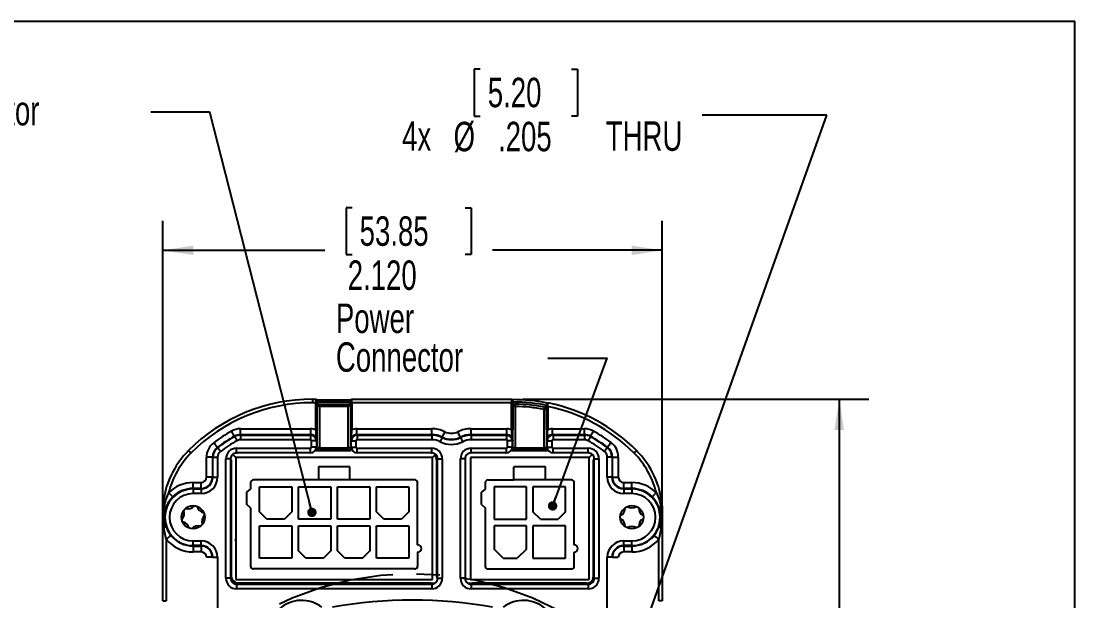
# Model space of a CAD drawing. Extents: x 0.3 to 16.8, y 0.3 to 10.8.
# Drawn here: x 12.279 to 16.751, y 8.306 to 10.767 of the extents above; entities that cross this region are included whole.
import ezdxf
from ezdxf.enums import TextEntityAlignment as Align

# ---------------------------------------------------------------- set-up
doc = ezdxf.new("R2010")
doc.units = 0
doc.linetypes.add('CENTERX2', pattern=[0.8, 0.5, -0.1, 0.1, -0.1])
doc.layers.get('0').update_dxf_attribs({"linetype": 'CONTINUOUS'})
doc.layers.add('FORMAT', color=7, linetype='CONTINUOUS')
doc.dimstyles.new('SLDDIMSTYLE0', dxfattribs={"dimtxt": 0.125, "dimasz": 0.13, "dimexe": 0, "dimexo": 0.0625, "dimgap": 0.03125, "dimtad": 0, "dimtih": 1, "dimtoh": 1, "dimrnd": 1e-09, "dimzin": 4, "dimsah": 1, "dimcen": 0.09, "dimazin": 3, "dimtfac": 1, "dimtofl": 0, "dimtmove": 0, "dimatfit": 3})
doc.dimstyles.new('SLDDIMSTYLE1', dxfattribs={"dimtxt": 0.125, "dimasz": 0.13, "dimexe": 0, "dimexo": 0.0625, "dimgap": 0.03125, "dimtad": 0, "dimtih": 1, "dimtoh": 1, "dimrnd": 1e-09, "dimzin": 12, "dimsah": 1, "dimcen": 0, "dimazin": 3, "dimtfac": 1, "dimtofl": 0, "dimtmove": 0, "dimatfit": 3})
doc.dimstyles.new('SLDDIMSTYLE10', dxfattribs={"dimtxt": 0.125, "dimasz": 0.13, "dimexe": 0, "dimexo": 0.0625, "dimgap": 0.03125, "dimtad": 0, "dimtih": 1, "dimtoh": 1, "dimrnd": 1e-09, "dimzin": 12, "dimsah": 1, "dimcen": 0.09, "dimazin": 3, "dimtol": 1, "dimtp": 0.03, "dimtm": 0.03, "dimtfac": 1, "dimtofl": 0, "dimtmove": 0, "dimatfit": 3})

# ---------------------------------------------------------------- blocks, each defined once
blk = doc.blocks.new('_D_16')
at = {"layer": 'FORMAT'}
for p, q in [((14.2278, 10.5624), (14.2024, 10.5624)), ((14.2024, 10.5624), (14.2024, 10.364)), ((14.6145, 10.5624), (14.6399, 10.5624)), ((14.6399, 10.5624), (14.6399, 10.364)), ((14.2024, 10.364), (14.2278, 10.364)), ((14.6399, 10.364), (14.6145, 10.364)), ((14.9025, 8.1339), (15.6988, 10.3674)), ((15.6988, 10.3674), (15.1693, 10.3674))]:
    blk.add_line(p, q, dxfattribs=at)
blk.add_solid([(14.9025, 8.1339), (14.965, 8.2497), (14.9274, 8.2631)], dxfattribs=at)
at = {"layer": 'FORMAT', "width": 0.7}
for s, p in [('5.20', (14.2595, 10.364, -2.051)), ('4x ', (13.8959, 10.1789, -2.051)), ('%%c', (14.1144, 10.177, -2.051)), ('.205', (14.303, 10.177, -2.051)), (' THRU', (14.7278, 10.1789, -2.051))]:
    blk.add_text(s, height=0.125, dxfattribs=at).set_placement(p, align=Align.BOTTOM_LEFT)
blk = doc.blocks.new('_D_17')
at = {"layer": 'FORMAT'}
for p, q in [((13.6841, 9.974), (13.6587, 9.974)), ((13.6587, 9.974), (13.6587, 9.7756)), ((14.1632, 9.974), (14.1886, 9.974)), ((14.1886, 9.974), (14.1886, 9.7756)), ((12.88, 8.6658), (12.88, 9.919)), ((15.0001, 8.6658), (15.0001, 9.919)), ((12.88, 9.794), (13.5681, 9.794)), ((13.6587, 9.7756), (13.6841, 9.7756)), ((14.1886, 9.7756), (14.1632, 9.7756)), ((15.0001, 9.794), (14.2792, 9.794))]:
    blk.add_line(p, q, dxfattribs=at)
for points in [[(12.88, 9.794), (13.01, 9.774), (13.01, 9.814)], [(15.0001, 9.794), (14.8701, 9.814), (14.8701, 9.774)]]:
    blk.add_solid(points, dxfattribs=at)
at = {"layer": 'FORMAT', "width": 0.7}
for s, p in [('53.85', (13.7158, 9.7756, -2.051)), ('2.120', (13.6651, 9.5885, -2.051))]:
    blk.add_text(s, height=0.125, dxfattribs=at).set_placement(p, align=Align.BOTTOM_LEFT)
blk = doc.blocks.new('_D_18')
at = {"layer": 'FORMAT'}
for p, q in [((14.4064, 9.162), (15.876, 9.162)), ((15.751, 9.162), (15.751, 7.8693)), ((15.304, 7.8439), (15.2787, 7.8439)), ((15.2787, 7.8439), (15.2787, 7.6454)), ((15.7831, 7.8439), (15.8085, 7.8439)), ((15.8085, 7.8439), (15.8085, 7.6454)), ((15.2787, 7.6454), (15.304, 7.6454)), ((15.8085, 7.6454), (15.7831, 7.6454)), ((15.751, 5.9397), (15.751, 7.4584)), ((14.4138, 5.9397), (15.876, 5.9397))]:
    blk.add_line(p, q, dxfattribs=at)
for points in [[(15.751, 9.162), (15.731, 9.032), (15.771, 9.032)], [(15.751, 5.9397), (15.771, 6.0697), (15.731, 6.0697)]]:
    blk.add_solid(points, dxfattribs=at)
at = {"layer": 'FORMAT', "width": 0.7}
for s, p in [('81.85', (15.3358, 7.6454, -2.051)), ('±0.76', (15.8276, 7.6454, -2.051)), ('3.222', (15.3312, 7.4584, -2.051)), ('±.03', (15.8484, 7.4584, -2.051))]:
    blk.add_text(s, height=0.125, dxfattribs=at).set_placement(p, align=Align.BOTTOM_LEFT)
blk = doc.blocks.new('_DOT')
at = {"color": 0, "linetype": 'BYBLOCK'}
blk.add_line((-0.5, 0), (-1, 0), dxfattribs=at)
at = {"color": 0, "linetype": 'BYBLOCK', "const_width": 0.5}
blk.add_lwpolyline([(-0.25, 0, 1), (0.25, 0, 1)], format="xyb", close=True, dxfattribs=at)
blk = doc.blocks.new('SW_NOTE_7')
at = {"layer": 'FORMAT', "color": 0}
blk.add_lwpolyline([(-0.6843, 1.7), (-0.4343, 1.7), (0, 0)], dxfattribs=at)
at = {"layer": 'FORMAT', "color": 0, "xscale": 0.04, "yscale": 0.04, "rotation": 284.3314966606}
blk.add_blockref('_DOT', (0, 0, -3.067), dxfattribs=at)
at = {"layer": 'FORMAT', "color": 0, "width": 0.7}
blk.add_text('I/O Connector', height=0.125, dxfattribs=at).set_placement((-1.8846, 1.6056), align=Align.BOTTOM_LEFT)
blk = doc.blocks.new('SW_NOTE_8')
at = {"layer": 'FORMAT', "color": 0}
blk.add_lwpolyline([(-0.0205, 0.6278), (0.2295, 0.6278), (0, 0)], dxfattribs=at)
at = {"layer": 'FORMAT', "color": 0, "xscale": 0.04, "yscale": 0.04, "rotation": 249.9233797626}
blk.add_blockref('_DOT', (0, 0, -3.2117), dxfattribs=at)
at = {"layer": 'FORMAT', "color": 0, "width": 0.7}
for s, p in [('Power ', (-0.9196, 0.6964)), ('Connector', (-0.9196, 0.532))]:
    blk.add_text(s, height=0.125, dxfattribs=at).set_placement(p, align=Align.BOTTOM_LEFT)

msp = doc.modelspace()

# ---------------------------------------------------------------- linework, layer by layer
at = {"color": 7, "linetype": 'CONTINUOUS'}
for p, q in [((0.2513, 10.7671), (16.7513, 10.7671)), ((16.7513, 0.2671), (16.7513, 10.7671)), ((13.5151, 9.162), (13.5151, 9.147)), ((13.5151, 9.162), (13.5251, 9.162)), ((13.5294, 9.147), (13.5151, 9.147)), ((13.5294, 9.0321), (13.5294, 9.147)), ((13.5313, 9.1599), (13.6807, 9.1599)), ((13.5344, 9.147), (13.5344, 9.0321)), ((13.5349, 8.9561), (13.5349, 9.1535)), ((13.5351, 9.1516), (13.5351, 9.1487)), ((13.5351, 9.1487), (13.5351, 9.1465)), ((13.5352, 9.1474), (13.5354, 9.1482)), ((13.5401, 9.1415), (13.5449, 9.1415)), ((13.5449, 9.1315), (13.5425, 9.1315)), ((13.5449, 9.1415), (13.5449, 9.1315)), ((13.5449, 9.1415), (13.6671, 9.1415)), ((13.5449, 9.1315), (13.5449, 8.9561)), ((13.6671, 9.1315), (13.5449, 9.1315)), ((13.6671, 8.9561), (13.6671, 9.1315)), ((13.6771, 9.1535), (13.6771, 8.9561)), ((13.6777, 9.0321), (13.6777, 9.147)), ((13.6777, 9.147), (13.6827, 9.147)), ((13.6827, 9.147), (13.6827, 9.0321)), ((14.3607, 9.147), (13.6827, 9.147)), ((13.687, 9.162), (14.3564, 9.162)), ((14.3607, 9.0321), (14.3607, 9.147)), ((14.3657, 9.147), (14.3607, 9.147)), ((14.3651, 9.1395), (14.3706, 9.1394)), ((14.3657, 9.147), (14.3657, 9.0321)), ((14.3662, 8.9561), (14.3662, 9.1535)), ((14.3666, 9.1475), (14.3667, 9.1482)), ((14.3762, 9.1314), (14.3762, 8.9561)), ((14.5083, 9.1354), (14.5083, 9.1355)), ((14.5083, 9.1332), (14.5083, 9.1354)), ((14.5084, 9.1373), (14.5084, 8.9561)), ((14.509, 9.0321), (14.509, 9.1316)), ((14.514, 9.1316), (14.514, 9.0321)), ((14.4985, 8.9561), (14.4985, 9.1189)), ((13.2099, 9.0115), (13.2099, 9.0365)), ((13.2099, 9.0365), (13.5089, 9.0365)), ((13.5089, 9.0115), (13.5089, 9.0365)), ((13.7032, 9.0115), (13.7032, 9.0365)), ((13.7032, 9.0365), (14.0217, 9.0365)), ((14.0217, 9.0115), (14.0217, 9.0365)), ((14.1884, 9.0115), (14.1884, 9.0365)), ((14.1884, 9.0365), (14.3402, 9.0365)), ((14.3402, 9.0115), (14.3402, 9.0365)), ((14.5345, 9.0115), (14.5345, 9.0365)), ((14.5345, 9.0365), (14.6703, 9.0365)), ((14.6703, 9.0115), (14.6703, 9.0365)), ((13.1842, 9.0048), (13.1852, 9.0032)), ((13.2099, 9.0115), (13.2099, 9.0097)), ((13.5089, 9.0115), (13.2099, 9.0115)), ((13.2099, 9.0097), (13.507, 9.0097)), ((13.2099, 9.0097), (13.2099, 8.9897)), ((13.507, 8.9897), (13.2099, 8.9897)), ((13.507, 9.0097), (13.5089, 9.0115)), ((13.507, 9.0097), (13.507, 8.9897)), ((13.7032, 9.0115), (13.705, 9.0097)), ((14.0217, 9.0115), (13.7032, 9.0115)), ((13.705, 9.0097), (14.0217, 9.0097)), ((13.705, 9.0097), (13.705, 8.9897)), ((14.0217, 8.9897), (13.705, 8.9897)), ((14.0217, 9.0115), (14.0217, 9.0097)), ((14.0217, 9.0097), (14.0217, 8.9897)), ((14.0665, 9.0012), (14.0657, 8.9995)), ((14.1435, 9.0012), (14.1443, 8.9995)), ((14.1884, 9.0115), (14.1884, 9.0097)), ((14.3402, 9.0115), (14.1884, 9.0115)), ((14.1884, 9.0097), (14.3383, 9.0097)), ((14.1884, 9.0097), (14.1884, 8.9897)), ((14.3383, 8.9897), (14.1884, 8.9897)), ((14.3383, 9.0097), (14.3402, 9.0115)), ((14.3383, 9.0097), (14.3383, 8.9897)), ((14.5345, 9.0115), (14.5364, 9.0097)), ((14.6703, 9.0115), (14.5345, 9.0115)), ((14.5364, 9.0097), (14.6703, 9.0097)), ((14.5364, 9.0097), (14.5364, 8.9897)), ((14.6703, 8.9897), (14.5364, 8.9897)), ((14.6703, 9.0115), (14.6703, 9.0097)), ((14.6703, 9.0097), (14.6703, 8.9897)), ((14.6959, 9.0048), (14.695, 9.0032)), ((13.1117, 8.9575), (13.1128, 8.956)), ((13.1933, 8.954), (13.507, 8.954)), ((13.1933, 8.934), (13.1933, 8.954)), ((13.507, 8.934), (13.507, 8.954)), ((13.512, 8.959), (13.512, 8.9847)), ((13.532, 8.9847), (13.512, 8.9847)), ((13.532, 8.959), (13.512, 8.959)), ((13.5339, 8.9865), (13.532, 8.9847)), ((13.532, 8.9847), (13.532, 8.959)), ((13.532, 8.959), (13.5349, 8.9561)), ((13.619, 8.9445), (13.618, 8.9495)), ((13.6412, 8.9495), (13.6422, 8.9445)), ((13.6771, 8.9561), (13.68, 8.959)), ((13.68, 8.9847), (13.6782, 8.9865)), ((13.68, 8.959), (13.68, 8.9847)), ((13.68, 8.9847), (13.7, 8.9847)), ((13.68, 8.959), (13.7, 8.959)), ((13.7, 8.9847), (13.7, 8.959)), ((13.705, 8.954), (14.0214, 8.954)), ((13.705, 8.934), (13.705, 8.954)), ((14.0214, 8.934), (14.0214, 8.954)), ((14.1887, 8.954), (14.3383, 8.954)), ((14.1887, 8.934), (14.1887, 8.954)), ((14.3383, 8.934), (14.3383, 8.954)), ((14.3433, 8.959), (14.3433, 8.9847)), ((14.3633, 8.9847), (14.3433, 8.9847)), ((14.3633, 8.959), (14.3433, 8.959)), ((14.3652, 8.9865), (14.3633, 8.9847)), ((14.3633, 8.9847), (14.3633, 8.959)), ((14.3633, 8.959), (14.3662, 8.9561)), ((14.5084, 8.9561), (14.5114, 8.959)), ((14.5114, 8.9847), (14.5095, 8.9865)), ((14.5114, 8.959), (14.5114, 8.9847)), ((14.5114, 8.9847), (14.5314, 8.9847)), ((14.5114, 8.959), (14.5314, 8.959)), ((14.5314, 8.9847), (14.5314, 8.959)), ((14.5364, 8.954), (14.686, 8.954)), ((14.5364, 8.934), (14.5364, 8.954)), ((14.686, 8.934), (14.686, 8.954)), ((14.7675, 8.9582), (14.7664, 8.9567)), ((13.0658, 8.831), (13.0658, 8.9157)), ((13.0908, 8.9157), (13.0658, 8.9157)), ((13.0908, 8.9157), (13.0908, 8.831)), ((13.0908, 8.9157), (13.0927, 8.9157)), ((13.0927, 8.831), (13.0927, 8.9157)), ((13.0927, 8.9157), (13.1127, 8.9157)), ((13.1127, 8.9157), (13.1127, 8.831)), ((13.1483, 8.402), (13.1483, 8.909)), ((13.1683, 8.909), (13.1483, 8.909)), ((13.1683, 8.909), (13.1683, 8.402)), ((14.0249, 8.9145), (13.1902, 8.9145)), ((13.507, 8.934), (13.1933, 8.934)), ((13.5319, 8.9445), (13.6802, 8.9445)), ((14.0214, 8.934), (13.705, 8.934)), ((14.0464, 8.909), (14.0423, 8.9049)), ((14.0464, 8.402), (14.0464, 8.909)), ((14.0464, 8.909), (14.0663, 8.909)), ((14.0663, 8.909), (14.0663, 8.402)), ((14.1437, 8.402), (14.1437, 8.909)), ((14.1637, 8.909), (14.1437, 8.909)), ((14.1637, 8.909), (14.1637, 8.402)), ((14.6895, 8.9145), (14.1856, 8.9145)), ((14.3383, 8.934), (14.1887, 8.934)), ((14.3632, 8.9445), (14.5115, 8.9445)), ((14.686, 8.934), (14.5364, 8.934)), ((14.711, 8.402), (14.711, 8.909)), ((14.711, 8.909), (14.731, 8.909)), ((14.731, 8.909), (14.731, 8.402)), ((14.7667, 8.831), (14.7667, 8.9163)), ((14.7867, 8.9163), (14.7667, 8.9163)), ((14.7867, 8.9163), (14.7867, 8.831)), ((14.7886, 8.9163), (14.7867, 8.9163)), ((14.7886, 8.831), (14.7886, 8.9163)), ((14.7886, 8.9163), (14.8135, 8.9163)), ((14.8135, 8.9163), (14.8135, 8.831)), ((13.6745, 8.8746), (13.5406, 8.8746)), ((13.5406, 8.8746), (13.5406, 8.8195)), ((13.6745, 8.8195), (13.6745, 8.8746)), ((14.5045, 8.8746), (14.3706, 8.8746)), ((14.3706, 8.8195), (14.3706, 8.8746)), ((14.5045, 8.8195), (14.5045, 8.8746)), ((13.0908, 8.831), (13.0658, 8.831)), ((13.0908, 8.831), (13.0927, 8.831)), ((13.0927, 8.831), (13.1127, 8.831)), ((13.5406, 8.8195), (13.265, 8.8195)), ((13.6745, 8.8195), (13.5406, 8.8195)), ((13.9501, 8.8195), (13.6745, 8.8195)), ((14.2604, 8.8195), (14.3706, 8.8195)), ((14.5045, 8.8195), (14.3706, 8.8195)), ((14.6147, 8.8195), (14.5045, 8.8195)), ((14.7867, 8.831), (14.7667, 8.831)), ((14.7886, 8.831), (14.7867, 8.831)), ((14.7886, 8.831), (14.8135, 8.831)), ((13.0091, 8.7832), (13.0091, 8.8082)), ((13.0091, 8.8082), (13.043, 8.8082)), ((13.0091, 8.7832), (13.0091, 8.7813)), ((13.043, 8.7832), (13.0091, 8.7832)), ((13.0091, 8.7813), (13.0091, 8.7613)), ((13.0091, 8.7813), (13.043, 8.7813)), ((13.043, 8.7832), (13.043, 8.8082)), ((13.043, 8.7832), (13.043, 8.7813)), ((13.043, 8.7813), (13.043, 8.7613)), ((13.2375, 8.7669), (13.2532, 8.7801)), ((13.2375, 8.7146), (13.2375, 8.7669)), ((13.2532, 8.8077), (13.2532, 8.7801)), ((13.2906, 8.6837), (13.2906, 8.79)), ((13.2906, 8.79), (13.4284, 8.79)), ((13.4284, 8.79), (13.4284, 8.6837)), ((13.456, 8.79), (13.5938, 8.79)), ((13.456, 8.6522), (13.456, 8.79)), ((13.5938, 8.79), (13.5938, 8.6522)), ((13.6213, 8.6522), (13.6213, 8.79)), ((13.6213, 8.79), (13.7591, 8.79)), ((13.7591, 8.79), (13.7591, 8.6522)), ((13.7867, 8.6837), (13.7867, 8.79)), ((13.7867, 8.79), (13.9245, 8.79)), ((13.9245, 8.79), (13.9245, 8.6837)), ((13.9619, 8.5439), (13.9619, 8.8077)), ((14.2486, 8.7801), (14.2328, 8.7669)), ((14.2328, 8.7146), (14.2328, 8.7669)), ((14.2486, 8.8077), (14.2486, 8.7801)), ((14.4238, 8.79), (14.286, 8.79)), ((14.286, 8.79), (14.286, 8.6522)), ((14.4238, 8.6522), (14.4238, 8.79)), ((14.5891, 8.79), (14.4513, 8.79)), ((14.4513, 8.79), (14.4513, 8.6837)), ((14.5891, 8.6837), (14.5891, 8.79)), ((14.6265, 8.5439), (14.6265, 8.8077)), ((14.8363, 8.7832), (14.8363, 8.8082)), ((14.8363, 8.8082), (14.8711, 8.8082)), ((14.8363, 8.7832), (14.8363, 8.7813)), ((14.8711, 8.7832), (14.8363, 8.7832)), ((14.8363, 8.7813), (14.8711, 8.7813)), ((14.8363, 8.7813), (14.8363, 8.7613)), ((14.8711, 8.7832), (14.8711, 8.8082)), ((14.8711, 8.7832), (14.8711, 8.7813)), ((14.8711, 8.7813), (14.8711, 8.7613)), ((13.043, 8.7613), (13.0091, 8.7613)), ((14.8711, 8.7613), (14.8363, 8.7613)), ((12.88, 8.6158), (12.88, 8.6807)), ((12.8831, 8.6815), (12.8865, 8.7096)), ((12.8939, 8.7024), (12.888, 8.6792)), ((13.2532, 8.7014), (13.2375, 8.7146)), ((13.2532, 8.7014), (13.2532, 8.4533)), ((13.3221, 8.6522), (13.2906, 8.6837)), ((13.4284, 8.6837), (13.3969, 8.6522)), ((13.8182, 8.6522), (13.7867, 8.6837)), ((13.9245, 8.6837), (13.893, 8.6522)), ((14.2486, 8.7014), (14.2486, 8.4533)), ((14.4828, 8.6522), (14.4513, 8.6837)), ((14.5891, 8.6837), (14.5576, 8.6522)), ((14.9922, 8.6792), (14.9863, 8.7024)), ((14.9937, 8.7096), (14.9971, 8.6815)), ((13.3969, 8.6522), (13.3221, 8.6522)), ((13.5938, 8.6522), (13.456, 8.6522)), ((13.7591, 8.6522), (13.6213, 8.6522)), ((13.893, 8.6522), (13.8182, 8.6522)), ((14.286, 8.6522), (14.4238, 8.6522)), ((14.4828, 8.6522), (14.5576, 8.6522)), ((12.88, 8.3058), (12.88, 8.6158)), ((12.88, 8.6158), (12.8852, 8.6158)), ((13.2906, 8.4868), (13.2906, 8.6246)), ((13.2906, 8.6246), (13.4284, 8.6246)), ((13.4284, 8.6246), (13.4284, 8.4868)), ((13.456, 8.6246), (13.5938, 8.6246)), ((13.456, 8.5183), (13.456, 8.6246)), ((13.5938, 8.6246), (13.5938, 8.5183)), ((13.6213, 8.5183), (13.6213, 8.6246)), ((13.6213, 8.6246), (13.7591, 8.6246)), ((13.7591, 8.6246), (13.7591, 8.5183)), ((13.7867, 8.4868), (13.7867, 8.6246)), ((13.9245, 8.6246), (13.9245, 8.4868)), ((14.4238, 8.6246), (14.286, 8.6246)), ((14.286, 8.6246), (14.286, 8.5262)), ((14.4238, 8.5262), (14.4238, 8.6246)), ((14.5891, 8.6246), (14.4513, 8.6246)), ((14.4513, 8.6246), (14.4513, 8.4868)), ((14.5891, 8.4868), (14.5891, 8.6246)), ((15.0001, 8.6158), (14.995, 8.6158)), ((15.0001, 8.6158), (15.0001, 8.3058)), ((12.895, 8.5679), (12.895, 8.3058)), ((13.0091, 8.5606), (13.043, 8.5606)), ((13.0091, 8.5406), (13.0091, 8.5606)), ((13.043, 8.5406), (13.043, 8.5606)), ((14.8363, 8.5606), (14.8711, 8.5606)), ((14.8363, 8.5406), (14.8363, 8.5606)), ((14.8711, 8.5406), (14.8711, 8.5606)), ((14.9851, 8.3058), (14.9851, 8.5679)), ((13.043, 8.5406), (13.0091, 8.5406)), ((13.0091, 8.5388), (13.0091, 8.5406)), ((13.0091, 8.5388), (13.043, 8.5388)), ((13.0091, 8.5388), (13.0091, 8.5138)), ((13.043, 8.5138), (13.0091, 8.5138)), ((13.043, 8.5388), (13.043, 8.5406)), ((13.043, 8.5388), (13.043, 8.5138)), ((13.4875, 8.4868), (13.456, 8.5183)), ((13.5938, 8.5183), (13.5623, 8.4868)), ((13.6528, 8.4868), (13.6213, 8.5183)), ((13.7591, 8.5183), (13.7276, 8.4868)), ((13.9619, 8.5124), (13.9619, 8.4533)), ((14.3253, 8.4868), (14.286, 8.5262)), ((14.4238, 8.5262), (14.3844, 8.4868)), ((14.6265, 8.4533), (14.6265, 8.5124)), ((14.8711, 8.5406), (14.8363, 8.5406)), ((14.8363, 8.5388), (14.8363, 8.5406)), ((14.8363, 8.5388), (14.8711, 8.5388)), ((14.8363, 8.5388), (14.8363, 8.5138)), ((14.8711, 8.5138), (14.8363, 8.5138)), ((14.8711, 8.5388), (14.8711, 8.5406)), ((14.8711, 8.5388), (14.8711, 8.5138)), ((13.0908, 8.491), (13.0658, 8.491)), ((13.0908, 8.491), (13.0927, 8.491)), ((13.0927, 8.491), (13.1127, 8.491)), ((13.4284, 8.4868), (13.2906, 8.4868)), ((13.5623, 8.4868), (13.4875, 8.4868)), ((13.7276, 8.4868), (13.6528, 8.4868)), ((13.9245, 8.4868), (13.7867, 8.4868)), ((14.3253, 8.4868), (14.3844, 8.4868)), ((14.4513, 8.4868), (14.5891, 8.4868)), ((14.7867, 8.491), (14.7667, 8.491)), ((14.7886, 8.491), (14.7867, 8.491)), ((14.7886, 8.491), (14.8135, 8.491)), ((13.9501, 8.4415), (13.265, 8.4415)), ((14.2604, 8.4415), (14.6147, 8.4415)), ((13.1683, 8.402), (13.1483, 8.402)), ((13.1683, 8.402), (13.1724, 8.4061)), ((13.1974, 8.3811), (13.1933, 8.3771)), ((13.1933, 8.3771), (14.0214, 8.3771)), ((13.1933, 8.3771), (13.1933, 8.3571)), ((14.0214, 8.3771), (14.0214, 8.3571)), ((14.0464, 8.402), (14.0663, 8.402)), ((14.1637, 8.402), (14.1437, 8.402)), ((14.187, 8.3812), (14.187, 8.3779)), ((14.1887, 8.3771), (14.686, 8.3771)), ((14.1887, 8.3771), (14.1887, 8.3571)), ((14.686, 8.3771), (14.682, 8.3811)), ((14.686, 8.3771), (14.686, 8.3571)), ((14.707, 8.4061), (14.711, 8.402)), ((14.711, 8.402), (14.731, 8.402)), ((14.0214, 8.3571), (13.1933, 8.3571)), ((14.686, 8.3571), (14.1887, 8.3571)), ((12.88, 8.3058), (12.895, 8.3058)), ((15.0001, 8.3058), (14.9851, 8.3058))]:
    msp.add_line(p, q, dxfattribs=at)
at = {"color": 144, "linetype": 'CONTINUOUS'}
for p, q in [((13.5344, 9.147), (13.5294, 9.147)), ((13.6671, 9.1415), (13.6671, 9.1315)), ((13.6671, 9.1415), (13.672, 9.1415)), ((13.6695, 9.1315), (13.6671, 9.1315)), ((13.677, 9.1487), (13.677, 9.1516)), ((13.677, 9.1465), (13.677, 9.1487)), ((14.3664, 9.1516), (14.3664, 9.1487)), ((14.3664, 9.1487), (14.3664, 9.1464)), ((14.3714, 9.1414), (14.3764, 9.1414)), ((14.3762, 9.1314), (14.3738, 9.1314)), ((14.5003, 9.1287), (14.5023, 9.1283)), ((14.509, 9.1316), (14.514, 9.1316)), ((14.4994, 9.1185), (14.4985, 9.1189)), ((13.5344, 9.0321), (13.5294, 9.0321)), ((13.6777, 9.0321), (13.6827, 9.0321)), ((14.3657, 9.0321), (14.3607, 9.0321)), ((14.509, 9.0321), (14.514, 9.0321)), ((13.5341, 8.9495), (13.6683, 8.9495)), ((13.5349, 8.9556), (13.5349, 8.9561)), ((13.5449, 8.9561), (13.5349, 8.9561)), ((13.6672, 8.9549), (13.5349, 8.9549)), ((13.5381, 8.9495), (13.5382, 8.9445)), ((13.5411, 8.9495), (13.5412, 8.9445)), ((13.5442, 8.9445), (13.5441, 8.9495)), ((13.5449, 8.9561), (13.5449, 8.9555)), ((13.5449, 8.9555), (13.6671, 8.9555)), ((13.5576, 8.9469), (13.5576, 8.9495)), ((13.5576, 8.9469), (13.559, 8.9445)), ((13.5624, 8.9445), (13.5596, 8.9495)), ((13.5659, 8.9445), (13.5631, 8.9495)), ((13.5744, 8.9495), (13.5775, 8.9445)), ((13.5811, 8.9445), (13.5779, 8.9495)), ((13.6221, 8.9445), (13.6211, 8.9495)), ((13.6381, 8.9495), (13.6392, 8.9445)), ((13.6558, 8.9495), (13.6573, 8.9445)), ((13.6771, 8.9561), (13.6671, 8.9561)), ((13.6671, 8.9555), (13.6671, 8.9561)), ((13.6771, 8.9561), (13.6771, 8.9556)), ((14.3662, 8.9556), (14.3662, 8.9561)), ((14.3762, 8.9561), (14.3662, 8.9561)), ((14.3751, 8.9495), (14.5093, 8.9495)), ((14.3762, 8.9561), (14.3762, 8.9555)), ((14.3762, 8.9555), (14.4985, 8.9555)), ((14.5085, 8.9549), (14.3762, 8.9549)), ((14.5084, 8.9561), (14.4985, 8.9561)), ((14.4985, 8.9555), (14.4985, 8.9561)), ((14.5084, 8.9561), (14.5085, 8.9556)), ((13.1724, 8.9049), (13.1683, 8.909)), ((13.1724, 8.4061), (13.1724, 8.9049)), ((13.1902, 8.9145), (13.1769, 8.9278)), ((13.1902, 8.9145), (13.1902, 8.3965)), ((13.1933, 8.934), (13.1957, 8.9316)), ((14.0249, 8.9145), (14.0358, 8.9254)), ((14.0249, 8.3965), (14.0249, 8.9145)), ((14.0423, 8.9049), (14.0423, 8.4061)), ((14.1856, 8.9145), (14.1856, 8.3965)), ((14.6836, 8.9316), (14.686, 8.934)), ((14.7027, 8.9276), (14.6895, 8.9145)), ((14.6895, 8.3965), (14.6895, 8.9145)), ((14.711, 8.909), (14.707, 8.9049)), ((14.707, 8.9049), (14.707, 8.4061)), ((14.2328, 8.7146), (14.2486, 8.7014)), ((13.7867, 8.6246), (13.9245, 8.6246)), ((13.1891, 8.5626), (13.1902, 8.5696)), ((13.1876, 8.3846), (13.1842, 8.3886)), ((13.1902, 8.3965), (14.0249, 8.3965)), ((14.0173, 8.3811), (13.1974, 8.3811)), ((14.0214, 8.3771), (14.0173, 8.3811)), ((14.0423, 8.4061), (14.0464, 8.402)), ((14.1637, 8.402), (14.1677, 8.4061)), ((14.187, 8.3779), (14.1821, 8.3779)), ((14.1856, 8.3965), (14.6895, 8.3965)), ((14.1895, 8.3779), (14.187, 8.3779)), ((14.1927, 8.3811), (14.1887, 8.3771)), ((14.682, 8.3811), (14.1927, 8.3811))]:
    msp.add_line(p, q, dxfattribs=at)
at = {"color": 8, "linetype": 'CONTINUOUS'}
for p, q in [((13.677, 9.1499), (13.5351, 9.1499)), ((13.5709, 8.9495), (13.574, 8.9445)), ((13.6149, 8.9495), (13.616, 8.9445)), ((13.6453, 8.9445), (13.6442, 8.9495)), ((13.5094, 8.9316), (13.507, 8.934)), ((13.705, 8.934), (13.7027, 8.9316)), ((14.019, 8.9316), (14.0214, 8.934)), ((14.1887, 8.934), (14.1911, 8.9316)), ((14.3407, 8.9316), (14.3383, 8.934)), ((14.5364, 8.934), (14.534, 8.9316)), ((13.1127, 8.491), (13.1127, 8.2728)), ((14.7667, 8.2728), (14.7667, 8.491)), ((13.2323, 8.3812), (13.2323, 8.3811)), ((13.2323, 8.3812), (14.0351, 8.3812)), ((14.1749, 8.3812), (14.187, 8.3812))]:
    msp.add_line(p, q, dxfattribs=at)
at = {"color": 7, "linetype": 'CONTINUOUS'}
for points in [[(13.5295, 9.1611), (13.5252, 9.162), (13.5251, 9.162)], [(13.5425, 9.1315), (13.542, 9.1315), (13.5405, 9.132), (13.5399, 9.1324), (13.5378, 9.1347), (13.536, 9.139), (13.5351, 9.1441), (13.535, 9.1456), (13.535, 9.1464), (13.535, 9.1472), (13.5351, 9.1487)], [(13.677, 9.1487), (13.677, 9.1479), (13.677, 9.147), (13.677, 9.1462), (13.677, 9.1454), (13.677, 9.1444), (13.6757, 9.1379), (13.6736, 9.1339), (13.6718, 9.1322), (13.6705, 9.1316), (13.6695, 9.1315)], [(13.687, 9.162), (13.6869, 9.162), (13.6825, 9.1611)], [(14.3608, 9.1611), (14.3565, 9.162), (14.3564, 9.162)], [(14.3738, 9.1314), (14.3732, 9.1315), (14.3717, 9.1321), (14.3711, 9.1325), (14.3691, 9.1349), (14.3673, 9.1391), (14.3664, 9.1441), (14.3663, 9.1456), (14.3663, 9.1464), (14.3663, 9.1473), (14.3664, 9.1487)], [(14.5083, 9.1355), (14.5083, 9.1351), (14.5084, 9.134), (14.5084, 9.1332), (14.5084, 9.1324), (14.5082, 9.1304), (14.508, 9.1287), (14.5076, 9.1266), (14.5057, 9.1217), (14.5035, 9.1192), (14.5023, 9.1185), (14.5016, 9.1183), (14.5004, 9.1183), (14.4994, 9.1185)], [(13.1842, 9.0048), (13.184, 9.0053), (13.1832, 9.0066), (13.1821, 9.0086), (13.1806, 9.0113), (13.1787, 9.0146), (13.1766, 9.0183), (13.1743, 9.0224), (13.172, 9.0266)], [(13.1852, 9.0032), (13.1854, 9.0028), (13.186, 9.0018), (13.1869, 9.0001), (13.1881, 8.998), (13.1896, 8.9953), (13.1913, 8.9923), (13.1931, 8.9891), (13.195, 8.9858)], [(14.0657, 8.9995), (14.0655, 8.9991), (14.065, 8.998), (14.0642, 8.9964), (14.0631, 8.9941), (14.0618, 8.9914), (14.0603, 8.9883), (14.0586, 8.985), (14.0569, 8.9815)], [(14.0665, 9.0012), (14.0668, 9.0017), (14.0674, 9.003), (14.0684, 9.0051), (14.0698, 9.0079), (14.0715, 9.0113), (14.0733, 9.0151), (14.0754, 9.0193), (14.0775, 9.0236)], [(14.1435, 9.0012), (14.1433, 9.0017), (14.1426, 9.003), (14.1416, 9.0051), (14.1402, 9.0079), (14.1386, 9.0113), (14.1367, 9.0151), (14.1347, 9.0193), (14.1326, 9.0236)], [(14.1443, 8.9995), (14.1445, 8.9991), (14.1451, 8.998), (14.1459, 8.9964), (14.147, 8.9941), (14.1483, 8.9914), (14.1498, 8.9883), (14.1514, 8.985), (14.1531, 8.9815)], [(14.695, 9.0032), (14.6948, 9.0028), (14.6942, 9.0018), (14.6933, 9.0001), (14.6921, 8.998), (14.6906, 8.9953), (14.6889, 8.9923), (14.6871, 8.9891), (14.6852, 8.9858)], [(14.6959, 9.0048), (14.6962, 9.0053), (14.6969, 9.0066), (14.6981, 9.0086), (14.6996, 9.0113), (14.7014, 9.0146), (14.7036, 9.0183), (14.7058, 9.0224), (14.7082, 9.0266)], [(13.1117, 8.9575), (13.1114, 8.958), (13.1105, 8.9591), (13.1091, 8.961), (13.1073, 8.9635), (13.105, 8.9665), (13.1024, 8.97), (13.0996, 8.9737), (13.0968, 8.9775)], [(13.1128, 8.956), (13.1131, 8.9557), (13.1138, 8.9547), (13.1149, 8.9532), (13.1164, 8.9512), (13.1182, 8.9488), (13.1203, 8.9461), (13.1225, 8.9431), (13.1248, 8.94)], [(14.7664, 8.9567), (14.7662, 8.9563), (14.7655, 8.9554), (14.7643, 8.9539), (14.7629, 8.9519), (14.7611, 8.9495), (14.759, 8.9467), (14.7568, 8.9437), (14.7545, 8.9406)], [(14.7675, 8.9582), (14.7679, 8.9586), (14.7688, 8.9598), (14.7702, 8.9617), (14.772, 8.9642), (14.7743, 8.9672), (14.7768, 8.9706), (14.7796, 8.9744), (14.7825, 8.9782)], [(12.9892, 8.9441), (12.9893, 8.944), (12.9899, 8.9434), (12.9909, 8.9424), (12.9922, 8.9411), (12.9938, 8.9395), (12.9957, 8.9376), (12.9977, 8.9356), (12.9998, 8.9335)], [(14.891, 8.9441), (14.8908, 8.944), (14.8903, 8.9434), (14.8893, 8.9424), (14.888, 8.9411), (14.8864, 8.9395), (14.8845, 8.9376), (14.8825, 8.9356), (14.8804, 8.9335)], [(12.9228, 8.7476), (12.9224, 8.7479), (12.9214, 8.749), (12.9197, 8.7506), (12.9175, 8.7528), (12.9149, 8.7555), (12.9119, 8.7586), (12.9086, 8.7618), (12.9052, 8.7653)], [(14.9573, 8.7476), (14.9577, 8.7479), (14.9588, 8.749), (14.9604, 8.7506), (14.9626, 8.7528), (14.9653, 8.7555), (14.9683, 8.7586), (14.9716, 8.7618), (14.975, 8.7653)], [(14.9863, 8.7024), (14.9769, 8.7223), (14.9573, 8.7476)], [(14.975, 8.7653), (14.9878, 8.7332), (14.9937, 8.7096)], [(12.8812, 8.71), (12.8813, 8.71), (12.8815, 8.71), (12.8819, 8.7099), (12.8825, 8.7099), (12.8833, 8.7098), (12.8842, 8.7097), (12.8853, 8.7097), (12.8865, 8.7096)], [(14.9876, 8.6235), (14.9926, 8.6461), (14.9922, 8.6792)], [(14.999, 8.71), (14.9989, 8.71), (14.9987, 8.71), (14.9982, 8.7099), (14.9976, 8.7099), (14.9969, 8.7098), (14.996, 8.7097), (14.9949, 8.7097), (14.9937, 8.7096)], [(14.9971, 8.6815), (14.9976, 8.6515), (14.995, 8.6158)], [(14.999, 8.71), (14.9997, 8.699), (15.0002, 8.6807)], [(15.0002, 8.6807), (15.0002, 8.6507), (15.0001, 8.6196), (15.0001, 8.6158)], [(12.8926, 8.6235), (12.8926, 8.6228), (12.8923, 8.6219), (12.8918, 8.621), (12.891, 8.6201), (12.8899, 8.6191), (12.8886, 8.618), (12.887, 8.6169), (12.8852, 8.6158)], [(12.895, 8.5679), (12.8884, 8.5951), (12.8852, 8.6158)], [(12.8926, 8.6235), (12.8997, 8.6063), (12.9144, 8.5837)], [(14.9658, 8.5837), (14.9734, 8.594), (14.9876, 8.6235)], [(14.995, 8.6158), (14.9886, 8.5803), (14.9851, 8.5679)], [(14.9876, 8.6235), (14.9876, 8.6228), (14.9878, 8.6219), (14.9884, 8.621), (14.9892, 8.6201), (14.9903, 8.6191), (14.9916, 8.618), (14.9932, 8.6169), (14.995, 8.6158)], [(12.9144, 8.5837), (12.914, 8.5833), (12.9128, 8.5824), (12.911, 8.5809), (12.9086, 8.579), (12.9057, 8.5766), (12.9024, 8.5739), (12.8988, 8.5709), (12.895, 8.5679)], [(14.9658, 8.5837), (14.9662, 8.5833), (14.9673, 8.5824), (14.9691, 8.5809), (14.9715, 8.579), (14.9745, 8.5766), (14.9778, 8.5739), (14.9814, 8.5709), (14.9851, 8.5679)], [(13.1842, 8.3886), (13.1825, 8.3895), (13.1782, 8.3916), (13.1772, 8.3921)]]:
    msp.add_lwpolyline(points, dxfattribs=at)
at = {"color": 144, "linetype": 'CONTINUOUS'}
for points in [[(14.3762, 9.1314), (14.3763, 9.1333), (14.3763, 9.1352), (14.3763, 9.1369), (14.3764, 9.1385), (14.3764, 9.1397), (14.3764, 9.1406), (14.3764, 9.1412), (14.3764, 9.1414)], [(14.4985, 9.1189), (14.4988, 9.1208), (14.4992, 9.1227), (14.4995, 9.1244), (14.4998, 9.1258), (14.5, 9.1271), (14.5002, 9.128), (14.5003, 9.1285), (14.5003, 9.1287)], [(13.6597, 8.9445), (13.6591, 8.9482), (13.6588, 8.9495)], [(13.6627, 8.9445), (13.6621, 8.9488), (13.6619, 8.9495)], [(13.6771, 8.9556), (13.6769, 8.9556), (13.6763, 8.9556), (13.6754, 8.9556), (13.6741, 8.9556), (13.6726, 8.9555), (13.6709, 8.9555), (13.6691, 8.9555), (13.6671, 8.9555)], [(14.3762, 8.9555), (14.3743, 8.9555), (14.3725, 8.9555), (14.3707, 8.9555), (14.3692, 8.9556), (14.368, 8.9556), (14.3671, 8.9556), (14.3665, 8.9556), (14.3662, 8.9556)]]:
    msp.add_lwpolyline(points, dxfattribs=at)
at = {"color": 8, "linetype": 'CONTINUOUS'}
msp.add_lwpolyline([(14.187, 8.3812), (14.1913, 8.3811), (14.1927, 8.381)], dxfattribs=at)
at = {"color": 7, "linetype": 'CONTINUOUS'}
for centre in [(13.0091, 8.661), (14.8711, 8.661)]:
    msp.add_circle(centre, 0.0492, dxfattribs=at)
for centre, radius, start, end in [((13.5151, 8.4182), 0.7438, 90, 135), ((13.5151, 8.4182), 0.7288, 90, 135), ((13.5153, 9.1503), 0.0199, 9.1629, 15.2315), ((13.5244, 9.1516), 0.0107, 0.2047, 10.2566), ((13.5401, 9.1465), 0.005, 179.9953, 270.0034), ((13.5303, 9.1338), 0.0124, 349.05, 38.0878), ((13.672, 9.1465), 0.005, 270.0016, 359.9994), ((13.6883, 9.1515), 0.0113, 169.9993, 179.5406), ((13.6967, 9.1503), 0.0199, 164.7707, 170.8349), ((13.6866, 9.1524), 0.00959, 115.2097, 160.7755), ((13.3421, 9.148), 0.3356, 359.833, 1.2926), ((13.0744, 9.1491), 0.6082, 359.8014, 1.1265), ((14.969, 9.1491), 0.6083, 178.8734, 180.1985), ((14.3567, 9.1524), 0.0096, 19.2601, 64.7547), ((14.3651, 8.4182), 0.7419, 78.5894, 90.0979), ((14.7155, 9.1478), 0.3498, 178.737, 180.1374), ((14.3466, 9.1503), 0.0199, 9.1673, 15.2271), ((14.3557, 9.1516), 0.0107, 0.2075, 10.2515), ((14.3714, 9.1464), 0.005, 180.0012, 269.5004), ((14.3651, 8.4182), 0.7133, 79.223, 89.1031), ((14.3651, 8.4182), 0.7233, 79.223, 89.1031), ((14.5033, 9.1332), 0.005, 259.0604, 0.001), ((14.5197, 9.1353), 0.0114, 170.0182, 179.1172), ((14.5282, 9.1342), 0.02, 164.5965, 170.9031), ((14.3651, 8.4182), 0.7288, 45, 78.2109), ((14.5181, 9.1359), 0.00996, 76.6972, 109.2437), ((14.3651, 8.4182), 0.7438, 45, 77.9492), ((13.2099, 8.9593), 0.0772, 90, 119.4238), ((13.5089, 8.9865), 0.05, 65.7812, 90.0007), ((13.7032, 8.9865), 0.05, 89.9993, 114.2189), ((14.0217, 8.9093), 0.1272, 63.9867, 90), ((14.1884, 8.9093), 0.1272, 90, 116.0133), ((14.3402, 8.9865), 0.05, 65.7812, 90.0007), ((14.5345, 8.9865), 0.05, 89.9993, 114.2188), ((14.6703, 8.9593), 0.0772, 60.5762, 90), ((13.5151, 8.4182), 0.6984, 119.4238, 126.7939), ((13.5151, 8.4182), 0.6734, 119.4238, 126.7939), ((13.5151, 8.4182), 0.6716, 119.4238, 126.7939), ((13.2099, 8.9593), 0.0522, 90, 119.4238), ((13.2099, 8.9593), 0.0503, 90, 119.4238), ((13.2099, 8.9593), 0.0303, 90, 119.4238), ((13.507, 8.9847), 0.025, 0.0159, 89.9843), ((13.507, 8.9847), 0.005, 359.9983, 90.0017), ((13.5089, 8.9865), 0.025, 359.9739, 90.026), ((13.7032, 8.9865), 0.025, 89.974, 180.0262), ((13.705, 8.9847), 0.025, 90.0157, 179.9841), ((13.705, 8.9847), 0.005, 89.998, 180.0018), ((14.0217, 8.9093), 0.1022, 63.9867, 90), ((14.0217, 8.9093), 0.1004, 63.9867, 90), ((14.0217, 8.9093), 0.0804, 63.9867, 90), ((14.105, 9.0801), 0.0897, 243.9867, 296.0133), ((14.105, 9.0801), 0.0878, 243.9867, 296.0133), ((14.105, 9.0801), 0.0628, 243.9867, 296.0133), ((14.1884, 8.9093), 0.1022, 90, 116.0133), ((14.1884, 8.9093), 0.1004, 90, 116.0133), ((14.1884, 8.9093), 0.0804, 90, 116.0133), ((14.3383, 8.9847), 0.025, 0.0159, 89.9843), ((14.3383, 8.9847), 0.005, 359.9983, 90.0021), ((14.3402, 8.9865), 0.025, 359.9738, 90.026), ((14.5345, 8.9865), 0.025, 89.974, 180.0261), ((14.5364, 8.9847), 0.025, 90.0157, 179.9841), ((14.5364, 8.9847), 0.005, 89.9983, 180.0017), ((14.6703, 8.9593), 0.0522, 60.5762, 90), ((14.6703, 8.9593), 0.0503, 60.5762, 90), ((14.6703, 8.9593), 0.0303, 60.5762, 90), ((14.3651, 8.4182), 0.6716, 53.3005, 60.5762), ((14.3651, 8.4182), 0.6734, 53.3005, 60.5762), ((14.3651, 8.4182), 0.6984, 53.3005, 60.5762), ((13.143, 8.9157), 0.0772, 126.7939, 180), ((13.143, 8.9157), 0.0522, 126.7939, 180), ((13.143, 8.9157), 0.0503, 126.7939, 180), ((13.5151, 8.4182), 0.6516, 119.4238, 126.7939), ((13.1933, 8.909), 0.045, 89.997, 180.003), ((13.507, 8.959), 0.005, 269.9966, 0.0034), ((13.507, 8.959), 0.025, 270.0159, 359.9843), ((13.705, 8.959), 0.025, 180.0157, 269.9842), ((13.705, 8.959), 0.005, 179.9965, 270.0037), ((14.0214, 8.909), 0.045, 359.997, 90.003), ((14.105, 9.0801), 0.1097, 243.9867, 296.0133), ((14.1887, 8.909), 0.045, 89.997, 180.003), ((14.3383, 8.959), 0.005, 269.9962, 0.0034), ((14.3383, 8.959), 0.025, 270.0159, 359.9843), ((14.5364, 8.959), 0.025, 180.0157, 269.9841), ((14.5364, 8.959), 0.005, 179.9966, 270.0034), ((14.3651, 8.4182), 0.6516, 53.3005, 60.5762), ((14.686, 8.909), 0.045, 359.9971, 90.0029), ((14.7363, 8.9163), 0.0503, 360, 53.3005), ((14.7363, 8.9163), 0.0522, 360, 53.3005), ((14.7363, 8.9163), 0.0772, 360, 53.3005), ((13.2526, 8.6807), 0.3725, 135, 175.4963), ((13.2526, 8.6807), 0.3575, 135, 166.3237), ((13.143, 8.9157), 0.0303, 126.7939, 180), ((14.0214, 8.909), 0.025, 359.978, 90.0221), ((14.1887, 8.909), 0.025, 89.9779, 180.022), ((14.7363, 8.9163), 0.0303, 360, 53.3005), ((14.6276, 8.6807), 0.3575, 13.6763, 45), ((14.6276, 8.6807), 0.3725, 4.5037, 45), ((13.043, 8.831), 0.0697, 270, 360), ((13.043, 8.831), 0.0497, 270, 360), ((13.043, 8.831), 0.0478, 270, 360), ((13.043, 8.831), 0.0228, 270, 360), ((13.265, 8.8077), 0.0118, 90, 180), ((13.9501, 8.8077), 0.0118, 0, 90), ((14.2604, 8.8077), 0.0118, 90, 180), ((14.6147, 8.8077), 0.0118, 0, 90), ((14.8363, 8.831), 0.0697, 180, 270), ((14.8363, 8.831), 0.0497, 180, 270), ((14.8363, 8.831), 0.0478, 180, 270), ((14.8363, 8.831), 0.0228, 180, 270), ((13.0091, 8.661), 0.1203, 90, 270), ((13.0091, 8.661), 0.1472, 90, 134.8936), ((13.0091, 8.661), 0.1222, 90, 134.8936), ((14.8711, 8.661), 0.1472, 45.1064, 90), ((14.8711, 8.661), 0.1222, 45.1064, 90), ((14.8711, 8.661), 0.1203, 270, 90), ((13.0953, 8.6705), 0.2125, 153.5031, 169.397), ((13.01, 8.6599), 0.1236, 134.8609, 159.9161), ((13.0091, 8.661), 0.1003, 90, 270), ((14.8711, 8.661), 0.1003, 270, 90), ((13.26, 8.6801), 0.38, 175.4833, 179.8992), ((12.8827, 8.6768), 0.00475, 85.0718, 124.3428), ((13.2665, 8.6608), 0.384, 176.9103, 186.729), ((12.8822, 8.6734), 0.00821, 44.8733, 83.3921), ((12.883, 8.6985), 0.0116, 19.5566, 72.3148), ((13.0071, 8.661), 0.1205, 171.3158, 198.1178), ((12.9871, 8.734), 0.0368, 254.4812, 318.9768), ((13.0613, 8.7165), 0.0368, 194.4812, 258.9768), ((14.8051, 8.6991), 0.0368, 297.7522, 2.2478), ((14.8711, 8.7372), 0.0368, 237.7522, 302.2478), ((14.9972, 8.6985), 0.0116, 107.6857, 160.4429), ((14.998, 8.6734), 0.00821, 96.6063, 135.1284), ((14.9975, 8.6768), 0.00475, 55.6572, 94.9282), ((13.0833, 8.6435), 0.0368, 134.4812, 198.9768), ((14.8051, 8.6229), 0.0368, 357.7522, 62.2478), ((13.031, 8.588), 0.0368, 74.4812, 138.9768), ((14.8711, 8.5847), 0.0368, 57.7522, 122.2478), ((13.0091, 8.661), 0.1472, 219.2261, 270), ((13.0091, 8.661), 0.1222, 219.2261, 270), ((13.043, 8.491), 0.0697, 360, 90), ((13.9619, 8.5281), 0.0157, 270, 90), ((14.6265, 8.5281), 0.0157, 270, 90), ((14.8363, 8.491), 0.0697, 90, 180), ((14.8711, 8.661), 0.1222, 270, 320.7739), ((14.8711, 8.661), 0.1472, 270, 320.7739), ((13.043, 8.491), 0.0497, 360, 90), ((13.043, 8.491), 0.0478, 360, 90), ((13.043, 8.491), 0.0228, 360, 90), ((14.8363, 8.491), 0.0497, 90, 180), ((14.8363, 8.491), 0.0478, 90, 180), ((14.8363, 8.491), 0.0228, 90, 180), ((13.265, 8.4533), 0.0118, 180, 270), ((13.9501, 8.4533), 0.0118, 270, 0), ((14.2604, 8.4533), 0.0118, 180, 270), ((14.6147, 8.4533), 0.0118, 270, 0), ((13.1933, 8.402), 0.045, 179.9969, 270.0031), ((13.1933, 8.402), 0.025, 179.9784, 270.0215), ((14.0214, 8.402), 0.045, 269.9969, 0.0031), ((14.1887, 8.402), 0.045, 179.9969, 270.0031), ((14.686, 8.402), 0.045, 269.997, 0.003), ((14.686, 8.402), 0.025, 269.9785, 0.0216)]:
    msp.add_arc(centre, radius, start, end, dxfattribs=at)
at = {"color": 144, "linetype": 'CONTINUOUS'}
for centre, radius, start, end in [((14.1376, 9.1491), 0.6082, 178.8736, 180.1987), ((13.5289, 9.1357), 0.0129, 64.5018, 87.8116), ((13.5254, 9.1524), 0.0096, 19.2594, 64.7554), ((13.8847, 9.1478), 0.3503, 178.738, 180.1364), ((13.6817, 9.1338), 0.0124, 141.9119, 190.9504), ((14.3619, 9.1339), 0.0121, 348.4073, 38.4953), ((14.5265, 9.1159), 0.0272, 152.7662, 174.4525), ((14.5183, 9.1341), 0.01, 111.4892, 161.7766), ((14.5171, 9.1321), 0.0091, 106.748, 155.3681), ((14.518, 9.1362), 0.00963, 109.4173, 160.4216), ((14.0873, 9.1322), 0.4217, 359.9235, 0.9878), ((13.8951, 9.1752), 0.6204, 355.9722, 357.2386), ((13.7322, 9.0291), 0.2028, 179.1336, 192.1023), ((11.4672, 9.0327), 2.0672, 358.7216, 359.9853), ((15.7348, 9.0325), 2.0572, 180.0116, 181.2815), ((13.2858, 9.0482), 0.3972, 351.0761, 357.6881), ((14.5637, 9.0291), 0.203, 179.1383, 192.0976), ((12.2986, 9.0327), 2.0671, 358.7215, 359.9853), ((16.5762, 9.0327), 2.0672, 180.0147, 181.2784), ((14.1173, 9.0481), 0.397, 351.0748, 357.6893), ((13.509, 8.9561), 0.0259, 333.4262, 358.9793), ((13.6874, 8.9563), 0.0203, 182.2931, 215.4577), ((14.3559, 8.9563), 0.0203, 324.5427, 357.7067), ((14.5344, 8.9561), 0.0259, 181.0207, 206.5738), ((13.1933, 8.909), 0.025, 89.9779, 180.022), ((14.0173, 8.9049), 0.025, 359.9746, 48.2184), ((14.686, 8.909), 0.025, 359.978, 90.0221), ((12.9349, 8.6785), 0.0368, 314.4812, 18.9768), ((14.9371, 8.6991), 0.0368, 177.7522, 242.2478), ((12.9568, 8.6055), 0.0368, 14.4812, 78.9768), ((14.9371, 8.6229), 0.0368, 117.7522, 182.2478), ((13.1974, 8.4061), 0.025, 179.9736, 270.0262), ((13.1823, 8.3839), 0.005, 67.514, 119.6201), ((13.2138, 8.4415), 0.0627, 245.2831, 255.2778), ((14.0214, 8.402), 0.025, 269.9785, 0.0216), ((14.1887, 8.402), 0.025, 179.9784, 270.0215), ((14.682, 8.4061), 0.025, 269.9738, 0.0264)]:
    msp.add_arc(centre, radius, start, end, dxfattribs=at)
at = {"color": 8, "linetype": 'CONTINUOUS'}
for centre, radius, start, end in [((13.5251, 9.1503), 0.01, 20.8018, 64.0529), ((14.3651, 8.4182), 0.7319, 78.6775, 89.6898), ((13.7031, 8.9561), 0.0259, 181.0212, 206.5736), ((14.3403, 8.9561), 0.0259, 333.4265, 358.9789), ((13.4696, 8.1661), 0.1419, 52.8449, 131.2272), ((13.9401, 6.3921), 1.9174, 79.8107, 100.1893), ((14.4105, 8.1661), 0.1419, 48.7728, 127.1551)]:
    msp.add_arc(centre, radius, start, end, dxfattribs=at)
at = {"layer": 'FORMAT', "linetype": 'CENTERX2'}
msp.add_circle((13.9401, 7.1095), 1.3125, dxfattribs=at)

# ---------------------------------------------------------------- block references
at = {"layer": 'FORMAT'}
for name, p in [('SW_NOTE_7', (13.5132, 8.6814)), ('SW_NOTE_8', (14.5346, 8.7091))]:
    msp.add_blockref(name, p, dxfattribs=at)

# ---------------------------------------------------------------- dimensions: what is measured, and where the dimension line sits
dim = msp.add_diameter_dim_2p(p1=(14.8338, 7.9411), p2=(14.9025, 8.1339), text='4x <> THRU', dimstyle='SLDDIMSTYLE1', dxfattribs=at)
dim.commit()
dim.dimension.update_dxf_attribs({"geometry": '_D_16', "text_midpoint": (14.5326, 10.3824), "dimtype": 163})
for base, p1, p2, angle, dimstyle, picture, middle in [((15.0001, 9.794), (12.88, 8.6158), (15.0001, 8.6158), 360, 'SLDDIMSTYLE0', '_D_17', (13.9237, 9.794)), ((15.751, 5.9397), (14.3564, 9.162), (14.3638, 5.9397), 90, 'SLDDIMSTYLE10', '_D_18', (15.751, 7.6639))]:
    dim = msp.add_linear_dim(base=base, p1=p1, p2=p2, angle=angle, dimstyle=dimstyle, dxfattribs=at)
    dim.commit()
    dim.dimension.update_dxf_attribs({"geometry": picture, "text_midpoint": middle, "dimtype": 160})

doc.saveas('drawing.dxf')
